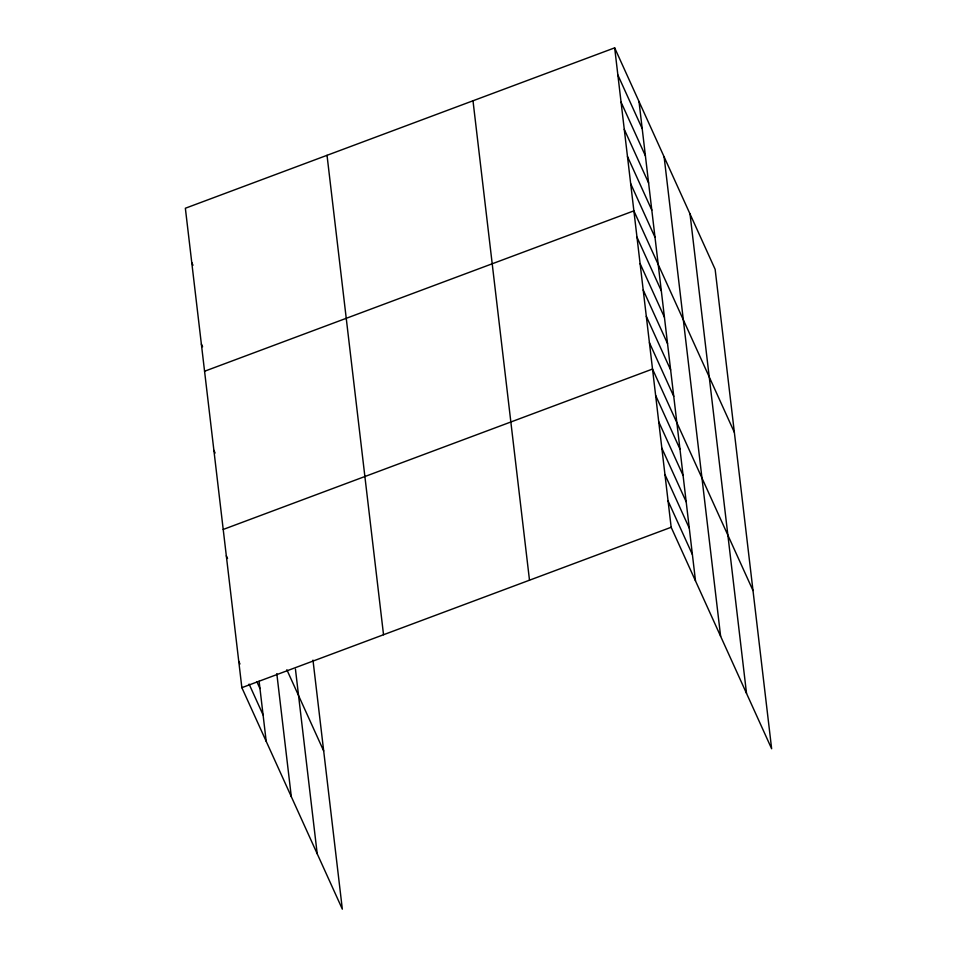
<?xml version="1.0" encoding="UTF-8"?>
<svg xmlns="http://www.w3.org/2000/svg" width="957" height="957" viewBox="0 0 957 957"><rect width="100%" height="100%" fill="white"/><g stroke="black" fill="none" stroke-linecap="round" stroke-linejoin="round"><path stroke-width="1.44" d="M614.669 47.85L671.168 527.271L771.641 748.757L715.142 269.336L614.669 47.85L185.359 208.243L241.858 687.664L342.331 909.15L312.975 660.115M204.571 371.244L633.881 210.851L734.354 432.337M223.208 529.46L652.53 369.055L752.992 590.541M241.858 687.664L671.168 527.271M617.875 75.017L642.207 128.645M621.081 102.184L645.401 155.812M624.275 129.351L648.607 182.978M627.481 156.517L651.813 210.145M630.675 183.684L655.007 237.312M636.991 237.216L661.323 290.856M640.101 263.594L664.421 317.222M643.2 289.959L667.531 343.587M646.31 316.324L670.642 369.952M649.42 342.69L673.752 396.33M655.629 395.432L679.96 449.06M658.739 421.798L683.071 475.426M661.849 448.163L686.181 501.791M664.959 474.528L689.279 528.168M668.058 500.906L692.389 554.534M191.759 262.577L192.979 265.256M201.365 344.077L202.585 346.769M213.89 450.352L215.11 453.032M286.849 669.733L323.681 750.946M226.319 555.826L227.539 558.505M256.931 681.863L259.969 688.562M238.748 661.299L239.968 663.979M249.095 684.088L263.079 714.927M690.021 213.949L746.52 693.358M664.122 156.876L720.621 636.297M639.001 101.478L695.5 580.899M472.997 100.784L529.496 580.193M327.031 155.321L383.53 634.73M295.45 669.182L317.198 853.764M276.812 673.632L291.311 796.691M259.108 681.24L266.19 741.292"/></g></svg>
